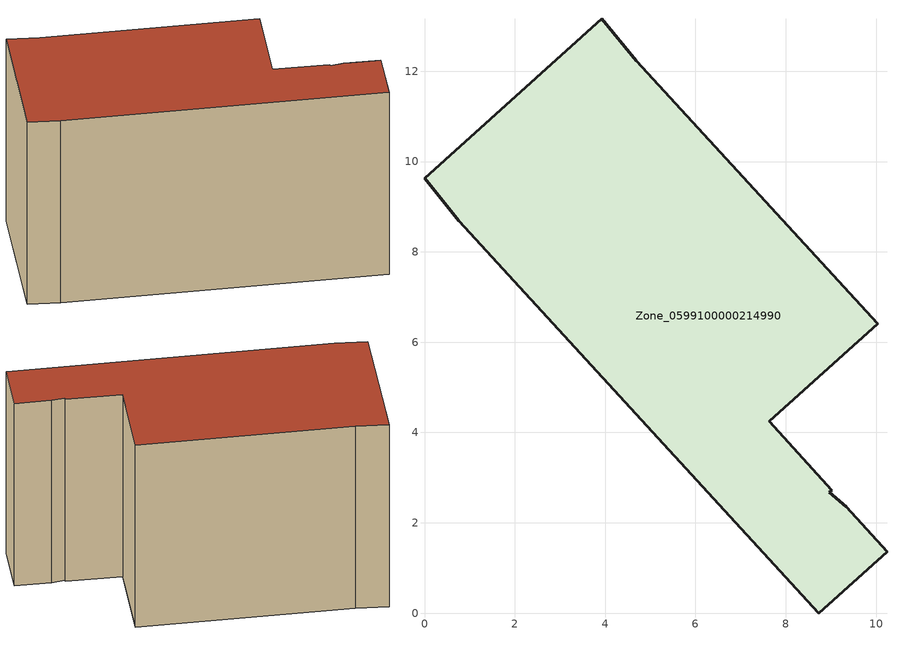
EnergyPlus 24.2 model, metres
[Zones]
Zone_0599100000214990
 floor ground (C_G): 0.76,8.69 0,9.63 3.92,13.16 4.69,12.23 10.03,6.41 7.63,4.25 9.02,2.72 8.97,2.67 9.34,2.36 10.24,1.36 8.73,0 z0
 wall outside (C_F): 0,9.63 0.76,8.69 8.73,0 10.24,1.36 9.34,2.36 8.97,2.67 9.02,2.72 7.63,4.25 10.03,6.41 4.69,12.23 3.92,13.16 0,9.63 z0:7.84
 roof outside (C_R): 9.34,2.36 8.97,2.67 9.02,2.72 7.63,4.25 10.03,6.41 4.69,12.23 3.92,13.16 0,9.63 0.76,8.69 8.73,0 10.24,1.36 z7.84
[BUILDING]
Pand.0599100000214990: North Axis=0; Terrain=City; Loads Convergence Tolerance Value=0.04; Temperature Convergence Tolerance Value=0.4; Solar Distribution=FullExterior; Maximum Number of Warmup Days=25; Minimum Number of Warmup Days=1
[Site:Location]
Rotterdam.The.Hague.AP_ZH_NLD Design_Conditions: Latitude=51.96; Longitude=4.45; Time Zone=1; Elevation=-4.5
[SITE:GROUNDTEMPERATURE:BUILDINGSURFACE]
18, 18, 18, 18, 18, 18, 18, 18, 18, 18, 18, 18
[MATERIAL] Thermal Absorptance=0.9; Solar Absorptance=0.7; Visible Absorptance=0.7
Name | Roughness | Thickness | Conductivity | Density | Specific Heat
G.TI.1946 | MediumSmooth | 0.15 | 1 | 540 | 1210
F.TI.1946 | Rough | 0.3 | 0.857143 | 1920 | 840
R.TI.1946 | MediumRough | 0.2 | 0.1 | 1500 | 1000
[CONSTRUCTION]
C_G: G.TI.1946
C_F: F.TI.1946
C_R: R.TI.1946
[ZONE]
Zone_0599100000214990: Type=1; Multiplier=1; Ceiling Height=Autocalculate; Volume=Autocalculate; Floor Area=autocalculate; Part of Total Floor Area=Yes
[ZONEINFILTRATION:DESIGNFLOWRATE]
Infil_Zone_0599100000214990: Zone or ZoneList or Space or SpaceList=Zone_0599100000214990; Schedule=AlwaysOn; Design Flow Rate Calculation Method=Flow/Area; Flow Rate per Floor Area=0.003; Constant Term Coefficient=1; Temperature Term Coefficient=0; Velocity Term Coefficient=0; Velocity Squared Term Coefficient=0
[HVACTEMPLATE:ZONE:IDEALLOADSAIRSYSTEM]
Zone_0599100000214990: Maximum Heating Supply Air Temperature=50; Minimum Cooling Supply Air Temperature=13; Maximum Heating Supply Air Humidity Ratio=0.0156; Minimum Cooling Supply Air Humidity Ratio=0.0077; Heating Limit=NoLimit; Cooling Limit=NoLimit; Dehumidification Control Type=ConstantSensibleHeatRatio; Cooling Sensible Heat Ratio=0.7; Dehumidification Setpoint=60; Humidification Control Type=None; Humidification Setpoint=30; Outdoor Air Method=None; Outdoor Air Flow Rate per Person=0.00944; Outdoor Air Flow Rate per Zone Floor Area=0; Outdoor Air Flow Rate per Zone=0; Demand Controlled Ventilation Type=None; Outdoor Air Economizer Type=NoEconomizer; Heat Recovery Type=None; Sensible Heat Recovery Effectiveness=0.7; Latent Heat Recovery Effectiveness=0.65
[ZONECONTROL:THERMOSTAT]
ThermostatControl_Zone_0599100000214990: Zone or ZoneList=Zone_0599100000214990; Control Type Schedule=DualSetpointControlType; Control 1=Thermostat_Zone_0599100000214990; Temperature Difference Between Cutout And Setpoint=0
[THERMOSTATSETPOINT:DUALSETPOINT]
Thermostat_Zone_0599100000214990: Heating Setpoint Temperature Schedule=HeatingSetpoint_Zone_0599100000214990; Cooling Setpoint Temperature Schedule=CoolingSetpoint_Zone_0599100000214990
[SCHEDULE:COMPACT]
HeatingSetpoint_Zone_0599100000214990: Through: 12/31, For: AllDays, Until: 24:00, 21
CoolingSetpoint_Zone_0599100000214990: Through: 12/31, For: AllDays, Until: 24:00, 24
DualSetpointControlType: Through: 12/31, For: AllDays, Until: 24:00, 4
AlwaysOn: Through: 12/31, For: AllDays, Until: 24:00, 1
